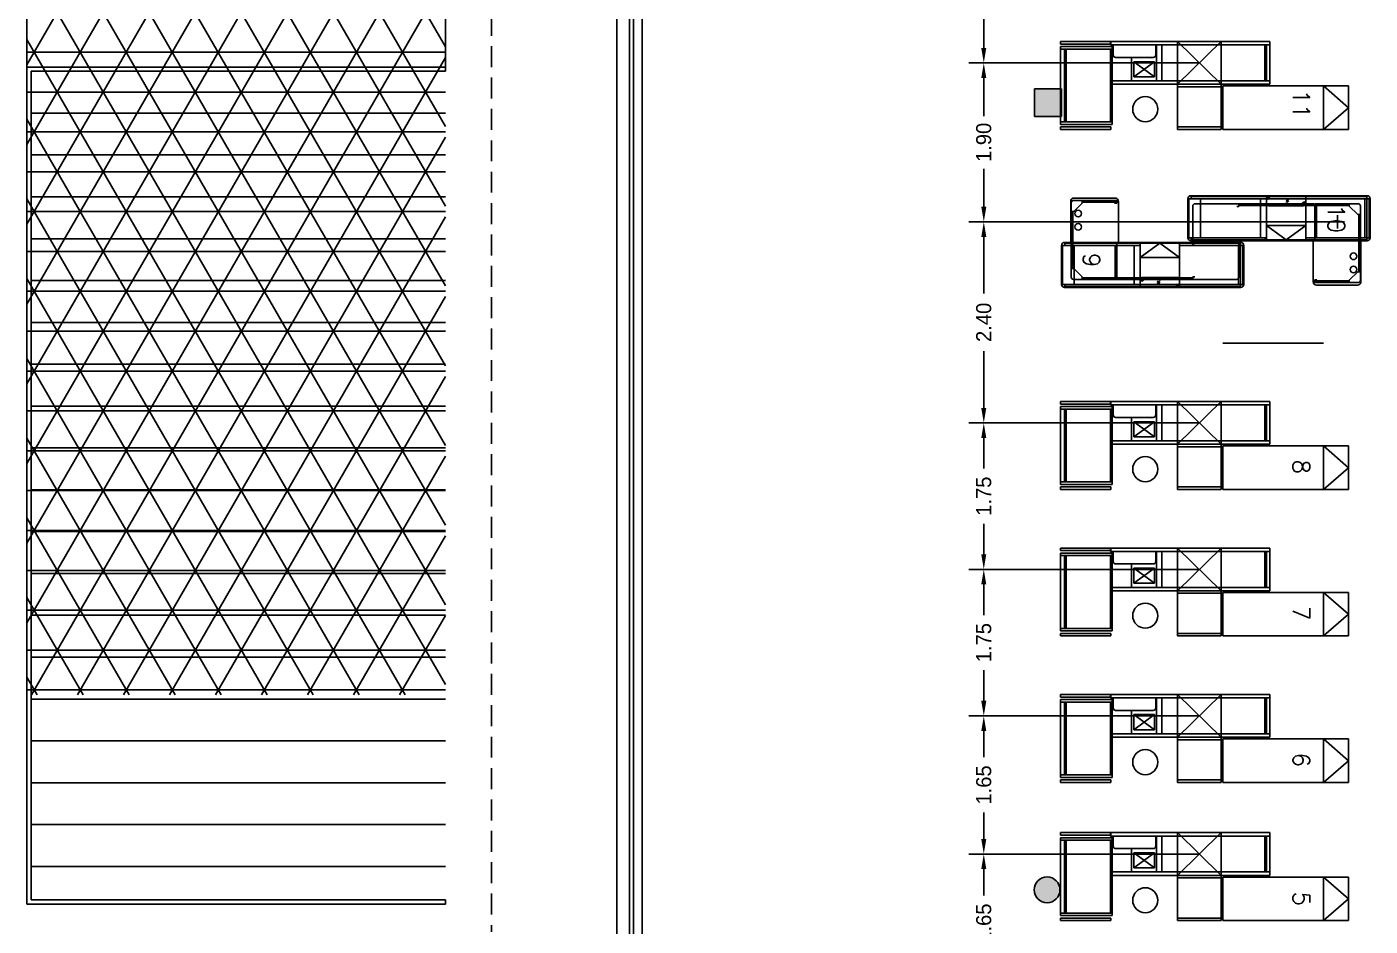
# Model space of a CAD drawing. Header units: metres. Extents: x 95 to 486, y 2972 to 3465.
# Drawn here: x 169.07 to 185.12, y 3369.51 to 3380.26 of the extents above; entities that cross this region are included whole.
import ezdxf

# ---------------------------------------------------------------- set-up
doc = ezdxf.new("R2010")
doc.units = ezdxf.units.M
doc.linetypes.add('HIDDEN', pattern=[0.375, 0.25, -0.125])
for name, color, linetype in [('0_MUROS', 7, 'Continuous'), ('0_PUERTAS-VENTANAS', 3, 'Continuous'), ('A_MEDIASOMBRA', 5, 'Continuous'), ('C_COTAS', 5, 'Continuous'), ('E_CHECK-OUTS', 1, 'Continuous'), ('E_EQUIPAMIENTO', 1, 'Continuous'), ('I_ELECTRICIDAD', 10, 'Continuous'), ('T_TEXTOS-EQUIPAMIENTO', 5, 'Continuous')]:
    doc.layers.add(name, color=color, linetype=linetype)
doc.styles.add('ROMANS', font='romans.shx', dxfattribs={"width": 0.8, "height": 0.15})
doc.dimstyles.get("Standard").update_dxf_attribs({"dimtxt": 0.18, "dimasz": 0.18, "dimexe": 0.18, "dimexo": 0.0625, "dimgap": 0.09, "dimtad": 0, "dimzin": 0, "dimdsep": 46, "dimtxsty": 'Standard', "dimcen": 0.09, "dimadec": 0, "dimazin": 0, "dimtfac": 1, "dimtofl": 0, "dimtmove": 0, "dimatfit": 3, "dimfxl": 1, "dimtolj": 1, "dimtzin": 0, "dimarcsym": 0})

# ---------------------------------------------------------------- blocks, each defined once
blk = doc.blocks.new('*D305')
at = {"layer": 'C_COTAS', "color": 0, "lineweight": -2, "transparency": 16777216}
for p, q in [((183.079, 3372.023), (180.322, 3372.023)), ((180.502, 3371.843), (180.502, 3371.528)), ((180.502, 3370.553), (180.502, 3370.868)), ((183.079, 3370.373), (180.322, 3370.373))]:
    blk.add_line(p, q, dxfattribs=at)
at = {"layer": 'C_COTAS', "color": 0, "transparency": 16777216}
for points in [[(180.472, 3371.843), (180.532, 3371.843), (180.502, 3372.023)], [(180.472, 3370.553), (180.532, 3370.553), (180.502, 3370.373)]]:
    blk.add_solid(points, dxfattribs=at)
at = {"layer": 'DEFPOINTS', "color": 0, "transparency": 16777216}
for p in [(183.141, 3372.023), (180.502, 3370.373), (183.141, 3370.373)]:
    blk.add_point(p, dxfattribs=at)
at = {"layer": 'C_COTAS', "color": 0, "transparency": 16777216, "insert": (180.502, 3371.198), "char_height": 0.18, "attachment_point": 5, "rotation": 90}
blk.add_mtext('\\A1;1.65', dxfattribs=at)
blk = doc.blocks.new('*D311')
at = {"layer": 'C_COTAS', "color": 0, "lineweight": -2, "transparency": 16777216}
for p, q in [((183.079, 3370.373), (180.322, 3370.373)), ((180.502, 3370.193), (180.502, 3369.877)), ((180.502, 3368.901), (180.502, 3369.217)), ((183.079, 3368.721), (180.322, 3368.721))]:
    blk.add_line(p, q, dxfattribs=at)
at = {"layer": 'C_COTAS', "color": 0, "transparency": 16777216}
for points in [[(180.472, 3370.193), (180.532, 3370.193), (180.502, 3370.373)], [(180.472, 3368.901), (180.532, 3368.901), (180.502, 3368.721)]]:
    blk.add_solid(points, dxfattribs=at)
at = {"layer": 'DEFPOINTS', "color": 0, "transparency": 16777216}
for p in [(183.141, 3370.373), (180.502, 3368.721), (183.141, 3368.721)]:
    blk.add_point(p, dxfattribs=at)
at = {"layer": 'C_COTAS', "color": 0, "transparency": 16777216, "insert": (180.502, 3369.547), "char_height": 0.18, "attachment_point": 5, "rotation": 90}
blk.add_mtext('\\A1;1.65', dxfattribs=at)
blk = doc.blocks.new('*D312')
at = {"layer": 'C_COTAS', "color": 0, "lineweight": -2, "transparency": 16777216}
for p, q in [((183.079, 3379.824), (180.322, 3379.824)), ((180.502, 3379.644), (180.502, 3379.19)), ((180.502, 3378.106), (180.502, 3378.56)), ((184.73, 3377.926), (180.322, 3377.926))]:
    blk.add_line(p, q, dxfattribs=at)
at = {"layer": 'C_COTAS', "color": 0, "transparency": 16777216}
for points in [[(180.472, 3379.644), (180.532, 3379.644), (180.502, 3379.824)], [(180.472, 3378.106), (180.532, 3378.106), (180.502, 3377.926)]]:
    blk.add_solid(points, dxfattribs=at)
at = {"layer": 'DEFPOINTS', "color": 0, "transparency": 16777216}
for p in [(183.141, 3379.824), (180.502, 3377.926), (184.792, 3377.926)]:
    blk.add_point(p, dxfattribs=at)
at = {"layer": 'C_COTAS', "color": 0, "transparency": 16777216, "insert": (180.502, 3378.875), "char_height": 0.18, "attachment_point": 5, "rotation": 90}
blk.add_mtext('\\A1;1.90', dxfattribs=at)
blk = doc.blocks.new('*D307')
at = {"layer": 'C_COTAS', "color": 0, "lineweight": -2, "transparency": 16777216}
for p, q in [((183.079, 3381.599), (180.322, 3381.599)), ((180.502, 3381.419), (180.502, 3381.042)), ((180.502, 3380.004), (180.502, 3380.382)), ((183.079, 3379.824), (180.322, 3379.824))]:
    blk.add_line(p, q, dxfattribs=at)
at = {"layer": 'C_COTAS', "color": 0, "transparency": 16777216}
for points in [[(180.472, 3381.419), (180.532, 3381.419), (180.502, 3381.599)], [(180.472, 3380.004), (180.532, 3380.004), (180.502, 3379.824)]]:
    blk.add_solid(points, dxfattribs=at)
at = {"layer": 'DEFPOINTS', "color": 0, "transparency": 16777216}
for p in [(183.141, 3381.599), (180.502, 3379.824), (183.141, 3379.824)]:
    blk.add_point(p, dxfattribs=at)
at = {"layer": 'C_COTAS', "color": 0, "transparency": 16777216, "insert": (180.502, 3380.712), "char_height": 0.18, "attachment_point": 5, "rotation": 90}
blk.add_mtext('\\A1;1.78', dxfattribs=at)
blk = doc.blocks.new('*D308')
at = {"layer": 'C_COTAS', "color": 0, "lineweight": -2, "transparency": 16777216}
for p, q in [((183.079, 3375.523), (180.322, 3375.523)), ((180.502, 3375.343), (180.502, 3374.978)), ((180.502, 3373.953), (180.502, 3374.318)), ((183.079, 3373.773), (180.322, 3373.773))]:
    blk.add_line(p, q, dxfattribs=at)
at = {"layer": 'C_COTAS', "color": 0, "transparency": 16777216}
for points in [[(180.472, 3375.343), (180.532, 3375.343), (180.502, 3375.523)], [(180.472, 3373.953), (180.532, 3373.953), (180.502, 3373.773)]]:
    blk.add_solid(points, dxfattribs=at)
at = {"layer": 'DEFPOINTS', "color": 0, "transparency": 16777216}
for p in [(183.141, 3375.523), (180.502, 3373.773), (183.141, 3373.773)]:
    blk.add_point(p, dxfattribs=at)
at = {"layer": 'C_COTAS', "color": 0, "transparency": 16777216, "insert": (180.502, 3374.648), "char_height": 0.18, "attachment_point": 5, "rotation": 90}
blk.add_mtext('\\A1;1.75', dxfattribs=at)
blk = doc.blocks.new('*D309')
at = {"layer": 'C_COTAS', "color": 0, "lineweight": -2, "transparency": 16777216}
for p, q in [((184.73, 3377.926), (180.322, 3377.926)), ((180.502, 3377.746), (180.502, 3377.07)), ((180.502, 3375.703), (180.502, 3376.38)), ((183.079, 3375.523), (180.322, 3375.523))]:
    blk.add_line(p, q, dxfattribs=at)
at = {"layer": 'C_COTAS', "color": 0, "transparency": 16777216}
for points in [[(180.472, 3377.746), (180.532, 3377.746), (180.502, 3377.926)], [(180.472, 3375.703), (180.532, 3375.703), (180.502, 3375.523)]]:
    blk.add_solid(points, dxfattribs=at)
at = {"layer": 'DEFPOINTS', "color": 0, "transparency": 16777216}
for p in [(184.792, 3377.926), (180.502, 3375.523), (183.141, 3375.523)]:
    blk.add_point(p, dxfattribs=at)
at = {"layer": 'C_COTAS', "color": 0, "transparency": 16777216, "insert": (180.502, 3376.725), "char_height": 0.18, "attachment_point": 5, "rotation": 90}
blk.add_mtext('\\A1;2.40', dxfattribs=at)
blk = doc.blocks.new('*D310')
at = {"layer": 'C_COTAS', "color": 0, "lineweight": -2, "transparency": 16777216}
for p, q in [((183.079, 3373.773), (180.322, 3373.773)), ((180.502, 3373.593), (180.502, 3373.228)), ((180.502, 3372.203), (180.502, 3372.568)), ((183.079, 3372.023), (180.322, 3372.023))]:
    blk.add_line(p, q, dxfattribs=at)
at = {"layer": 'C_COTAS', "color": 0, "transparency": 16777216}
for points in [[(180.472, 3373.593), (180.532, 3373.593), (180.502, 3373.773)], [(180.472, 3372.203), (180.532, 3372.203), (180.502, 3372.023)]]:
    blk.add_solid(points, dxfattribs=at)
at = {"layer": 'DEFPOINTS', "color": 0, "transparency": 16777216}
for p in [(183.141, 3373.773), (180.502, 3372.023), (183.141, 3372.023)]:
    blk.add_point(p, dxfattribs=at)
at = {"layer": 'C_COTAS', "color": 0, "transparency": 16777216, "insert": (180.502, 3372.898), "char_height": 0.18, "attachment_point": 5, "rotation": 90}
blk.add_mtext('\\A1;1.75', dxfattribs=at)

msp = doc.modelspace()

# ---------------------------------------------------------------- hatches: boundary and pattern name
at = {"layer": '0_MUROS'}
for points in [[(181.4286, 3379.5145), (181.1086, 3379.5145), (181.1086, 3379.1845), (181.4286, 3379.1845)], [(181.4286, 3379.5145), (181.1086, 3379.5145), (181.1086, 3379.1845), (181.4286, 3379.1845)], [(181.4126, 3369.9445, 0.3909285), (181.2709, 3370.098), (181.2463, 3370.098, 0.3909285), (181.1046, 3369.9445, 1)]]:
    msp.add_hatch(color=256, dxfattribs=at).paths.add_polyline_path(points)
at = {"layer": 'A_MEDIASOMBRA'}
h = msp.add_hatch(dxfattribs=at)
h.set_pattern_fill('NET3', color=256, scale=0.15, style=0)
h.set_pattern_definition([(0, (-301.03107, 2863.6978), (0, 0.47625), []), (60, (-301.03107, 2863.6978), (-0.4124446, 0.238125), []), (120, (-301.03107, 2863.6978), (-0.4124446, -0.238125), [])])
h.paths.add_polyline_path([(169.0686, 3399.7745), (174.0686, 3399.7745), (174.0686, 3372.2745), (169.0686, 3372.2745)])

# ---------------------------------------------------------------- linework, layer by layer
at = {"layer": '0_MUROS', "color": 2, "linetype": 'HIDDEN'}
msp.add_line((174.6186, 3407.7745), (174.6186, 3369.4445), dxfattribs=at)
at = {"layer": '0_MUROS', "color": 1}
for p, q in [((174.0686, 3379.7745), (174.0686, 3399.7745)), ((169.0686, 3379.7745), (174.0686, 3379.7745)), ((169.0686, 3379.7745), (169.0686, 3369.7745)), ((169.1186, 3379.7245), (174.0686, 3379.7245)), ((169.1186, 3379.7245), (169.1186, 3369.8245)), ((174.0686, 3379.7245), (174.0686, 3379.7745)), ((169.1186, 3379.2245), (174.0686, 3379.2245)), ((169.1186, 3378.7245), (174.0686, 3378.7245)), ((169.1186, 3378.2245), (174.0686, 3378.2245)), ((169.1186, 3377.7245), (174.0686, 3377.7245)), ((169.1186, 3377.2245), (174.0686, 3377.2245)), ((169.1186, 3376.7245), (174.0686, 3376.7245)), ((169.1186, 3376.2245), (174.0686, 3376.2245)), ((169.1186, 3375.7245), (174.0686, 3375.7245)), ((169.1186, 3375.2245), (174.0686, 3375.2245)), ((169.1186, 3374.7245), (174.0686, 3374.7245)), ((169.1186, 3374.2245), (174.0686, 3374.2245)), ((169.1186, 3373.7245), (174.0686, 3373.7245)), ((169.1186, 3373.2245), (174.0686, 3373.2245)), ((169.1186, 3372.7245), (174.0686, 3372.7245)), ((169.1186, 3372.2245), (174.0686, 3372.2245)), ((169.1186, 3371.7245), (174.0686, 3371.7245)), ((169.1186, 3371.2245), (174.0686, 3371.2245)), ((169.1186, 3370.7245), (174.0686, 3370.7245)), ((169.1186, 3370.2245), (174.0686, 3370.2245)), ((169.0686, 3369.7745), (174.0686, 3369.7745)), ((169.1186, 3369.8245), (174.0686, 3369.8245)), ((174.0686, 3369.8245), (174.0686, 3369.7745))]:
    msp.add_line(p, q, dxfattribs=at)
at = {"layer": '0_MUROS'}
for p, q in [((181.1086, 3379.1845), (181.1086, 3379.5145)), ((181.4286, 3379.5145), (181.1086, 3379.5145)), ((181.4286, 3379.5145), (181.1086, 3379.5145)), ((181.1086, 3379.1845), (181.1086, 3379.5145)), ((181.4286, 3379.1845), (181.4286, 3379.5145)), ((181.4286, 3379.1845), (181.4286, 3379.5145)), ((181.4286, 3379.1845), (181.1086, 3379.1845)), ((181.4286, 3379.1845), (181.1086, 3379.1845))]:
    msp.add_line(p, q, dxfattribs=at)
msp.add_circle((181.2586, 3369.9445), 0.154, dxfattribs=at)
msp.add_circle((181.2586, 3369.9445), 0.154, dxfattribs=at)
at = {"layer": '0_PUERTAS-VENTANAS'}
for p, q in [((176.1186, 3385.7545), (176.1186, 3367.9445)), ((176.2686, 3367.9445), (176.2686, 3385.7545)), ((176.3186, 3367.9445), (176.3186, 3385.7545)), ((176.4186, 3367.9445), (176.4186, 3385.8045))]:
    msp.add_line(p, q, dxfattribs=at)
at = {"layer": 'A_MEDIASOMBRA'}
msp.add_line((169.0686, 3399.7745), (169.0686, 3372.2745), dxfattribs=at)
at = {"layer": 'E_CHECK-OUTS'}
for p, q in [((182.0176, 3380.0789), (183.9186, 3380.0789)), ((182.0176, 3380.0789), (182.0176, 3380.0389)), ((183.9186, 3380.0789), (183.9186, 3379.5689)), ((182.0376, 3380.0189), (181.4186, 3380.0189)), ((181.4186, 3380.0189), (181.4186, 3379.0889)), ((182.0376, 3380.0389), (182.0376, 3379.0889)), ((182.0376, 3379.5689), (183.9186, 3379.5689)), ((182.8176, 3379.5689), (182.8176, 3379.0289)), ((183.3396, 3379.5689), (183.3396, 3379.0289)), ((183.3596, 3379.5489), (184.5596, 3379.5489)), ((183.3596, 3379.5489), (183.3596, 3379.0289)), ((184.5596, 3379.5489), (184.5596, 3379.0289)), ((184.5596, 3379.5489), (184.8596, 3379.2889)), ((184.8596, 3379.2889), (184.5596, 3379.0289)), ((182.0376, 3379.0889), (181.4186, 3379.0889)), ((182.8176, 3379.0289), (183.3396, 3379.0289)), ((183.3596, 3379.0289), (184.5596, 3379.0289)), ((181.5402, 3378.17), (181.5402, 3377.68)), ((181.5472, 3378.155), (181.5472, 3377.263)), ((181.5722, 3378.18), (182.0902, 3378.18)), ((181.5772, 3378.05), (181.6792, 3378.15)), ((181.5802, 3378.21), (182.0702, 3378.21)), ((181.6792, 3378.15), (181.6792, 3378.18)), ((181.6792, 3378.16), (182.0902, 3378.16)), ((182.0652, 3378.148), (182.0902, 3378.148)), ((182.0902, 3378.18), (182.0902, 3378.148)), ((182.1102, 3378.17), (182.1102, 3377.68)), ((182.9402, 3378.202), (182.9402, 3377.736)), ((182.9792, 3378.202), (182.9402, 3378.202)), ((182.9512, 3378.202), (182.9512, 3377.736)), ((185.0822, 3378.238), (182.9762, 3378.238)), ((182.9792, 3378.227), (182.9792, 3378.238)), ((185.0792, 3378.227), (182.9792, 3378.227)), ((182.9792, 3378.227), (182.9792, 3378.202)), ((185.0792, 3378.202), (182.9792, 3378.202)), ((182.9992, 3377.7), (182.9992, 3378.117)), ((183.5492, 3378.142), (183.0242, 3378.142)), ((183.0912, 3378.202), (183.0912, 3377.736)), ((183.5492, 3378.142), (184.4492, 3378.142)), ((183.5492, 3378.11), (183.5492, 3378.142)), ((183.5492, 3378.122), (184.4492, 3378.122)), ((183.8092, 3377.736), (183.8092, 3378.202)), ((183.8792, 3377.736), (183.8792, 3378.202)), ((183.8891, 3378.193), (183.9234, 3378.231)), ((183.8909, 3378.212), (183.9075, 3378.2292)), ((183.9056, 3378.1942), (183.9222, 3378.2133)), ((184.1118, 3378.1568), (184.1461, 3378.1949)), ((184.1136, 3378.1759), (184.1302, 3378.193)), ((184.1283, 3378.1581), (184.1449, 3378.1771)), ((184.305, 3378.1292), (184.3394, 3378.1673)), ((184.3068, 3378.1483), (184.3234, 3378.1654)), ((184.3216, 3378.1305), (184.3381, 3378.1495)), ((184.3492, 3377.736), (184.3492, 3378.202)), ((184.4582, 3378.11), (184.4582, 3378.142)), ((184.4582, 3378.142), (184.9762, 3378.142)), ((184.4582, 3378.122), (184.8691, 3378.122)), ((184.8691, 3378.112), (184.8691, 3378.142)), ((185.0012, 3377.225), (185.0012, 3378.117)), ((185.0542, 3378.202), (185.0542, 3377.736)), ((185.0792, 3378.227), (185.0792, 3378.238)), ((185.0792, 3378.202), (185.0792, 3378.227)), ((185.0792, 3378.202), (185.1182, 3378.202)), ((185.0792, 3378.202), (185.0792, 3377.736)), ((185.1072, 3377.736), (185.1072, 3378.202)), ((185.1182, 3377.736), (185.1182, 3378.202)), ((181.5772, 3378.05), (181.5472, 3378.05)), ((181.5672, 3378.05), (181.5672, 3377.368)), ((183.5492, 3378.11), (183.5242, 3378.11)), ((184.4582, 3378.11), (184.4832, 3378.11)), ((184.4582, 3377.743), (184.4582, 3378.11)), ((184.4782, 3377.743), (184.4782, 3378.11)), ((184.7297, 3377.8456), (184.7297, 3378.0073)), ((184.9712, 3378.012), (184.8691, 3378.112)), ((184.9712, 3378.012), (185.0012, 3378.012)), ((184.9812, 3377.33), (184.9812, 3378.012)), ((184.3492, 3377.881), (183.8792, 3377.881)), ((183.8792, 3377.881), (184.1142, 3377.711)), ((184.1142, 3377.711), (184.3492, 3377.881)), ((184.6488, 3377.9265), (184.8105, 3377.9265)), ((181.4312, 3377.178), (181.4312, 3377.644)), ((181.4702, 3377.644), (181.4312, 3377.644)), ((181.4422, 3377.178), (181.4422, 3377.644)), ((181.4672, 3377.68), (182.8402, 3377.68)), ((181.4702, 3377.669), (181.4702, 3377.68)), ((181.4702, 3377.669), (182.8402, 3377.669)), ((181.4702, 3377.669), (181.4702, 3377.644)), ((181.4702, 3377.644), (182.3702, 3377.644)), ((181.5822, 3377.178), (181.5822, 3377.644)), ((182.0652, 3377.637), (182.0902, 3377.637)), ((182.0702, 3377.637), (182.0702, 3377.27)), ((182.0902, 3377.669), (182.0902, 3377.637)), ((182.0902, 3377.637), (182.0902, 3377.27)), ((182.3002, 3377.644), (182.3002, 3377.178)), ((182.6052, 3377.669), (182.3702, 3377.499)), ((182.3702, 3377.644), (182.3702, 3377.669)), ((182.3702, 3377.644), (182.3702, 3377.178)), ((182.8402, 3377.499), (182.6052, 3377.669)), ((183.5732, 3377.68), (182.8402, 3377.68)), ((183.5492, 3377.68), (182.8402, 3377.68)), ((183.5702, 3377.669), (182.8402, 3377.669)), ((182.8402, 3377.644), (182.8402, 3377.669)), ((182.8402, 3377.644), (182.8402, 3377.178)), ((183.5702, 3377.644), (182.8402, 3377.644)), ((182.9792, 3377.736), (182.9402, 3377.736)), ((182.9762, 3377.7), (184.3492, 3377.7)), ((182.9792, 3377.736), (183.8792, 3377.736)), ((182.9792, 3377.711), (182.9792, 3377.736)), ((182.9792, 3377.711), (184.3492, 3377.711)), ((182.9792, 3377.711), (182.9792, 3377.7)), ((182.9992, 3377.68), (182.9992, 3377.648)), ((183.0242, 3377.648), (182.9992, 3377.648)), ((183.5292, 3377.7), (183.8792, 3377.7)), ((183.5452, 3377.178), (183.5452, 3377.644)), ((183.5492, 3377.68), (183.5492, 3377.263)), ((183.5702, 3377.669), (183.5702, 3377.68)), ((183.5702, 3377.669), (183.5702, 3377.644)), ((183.5702, 3377.644), (183.6092, 3377.644)), ((183.5702, 3377.178), (183.5702, 3377.644)), ((183.5982, 3377.644), (183.5982, 3377.178)), ((183.6092, 3377.644), (183.6092, 3377.178)), ((183.8542, 3377.732), (183.8792, 3377.732)), ((183.8792, 3377.736), (183.8792, 3377.711)), ((183.8792, 3377.7), (183.8792, 3377.732)), ((185.0792, 3377.736), (184.3492, 3377.736)), ((184.3492, 3377.736), (184.3492, 3377.711)), ((185.0792, 3377.711), (184.3492, 3377.711)), ((185.0822, 3377.7), (184.3492, 3377.7)), ((184.4382, 3377.21), (184.4382, 3377.7)), ((184.4832, 3377.743), (184.4582, 3377.743)), ((184.4582, 3377.711), (184.4582, 3377.743)), ((185.0082, 3377.21), (185.0082, 3377.7)), ((185.0792, 3377.711), (185.0792, 3377.736)), ((185.0792, 3377.736), (185.1182, 3377.736)), ((185.0792, 3377.711), (185.0792, 3377.7)), ((182.3702, 3377.499), (182.8402, 3377.499)), ((181.5772, 3377.368), (181.5472, 3377.368)), ((181.5772, 3377.368), (181.6792, 3377.268)), ((184.9712, 3377.33), (184.8691, 3377.23)), ((184.9712, 3377.33), (185.0012, 3377.33)), ((181.4312, 3377.178), (182.6312, 3377.178)), ((181.4702, 3377.178), (181.4312, 3377.178)), ((183.5702, 3377.178), (181.4702, 3377.178)), ((181.4702, 3377.153), (181.4702, 3377.178)), ((183.5702, 3377.153), (181.4702, 3377.153)), ((181.4702, 3377.153), (181.4702, 3377.142)), ((182.0902, 3377.238), (181.5722, 3377.238)), ((181.6792, 3377.268), (181.6792, 3377.238)), ((182.0902, 3377.258), (181.6792, 3377.258)), ((182.0902, 3377.27), (182.0652, 3377.27)), ((182.0902, 3377.27), (182.0902, 3377.238)), ((182.9992, 3377.258), (182.0902, 3377.258)), ((182.8402, 3377.238), (182.0902, 3377.238)), ((182.4144, 3377.2507), (182.38, 3377.2127)), ((182.3978, 3377.2495), (182.3812, 3377.2304)), ((182.4125, 3377.2317), (182.3959, 3377.2145)), ((182.6076, 3377.2231), (182.5732, 3377.1851)), ((182.591, 3377.2219), (182.5744, 3377.2029)), ((182.6057, 3377.2041), (182.5892, 3377.1869)), ((182.8303, 3377.1869), (182.7959, 3377.1489)), ((182.8137, 3377.1857), (182.7971, 3377.1667)), ((182.8284, 3377.1679), (182.8119, 3377.1507)), ((182.8402, 3377.238), (183.5242, 3377.238)), ((182.9992, 3377.27), (182.9992, 3377.238)), ((182.9992, 3377.27), (183.0242, 3377.27)), ((183.5702, 3377.178), (183.6092, 3377.178)), ((183.5702, 3377.178), (183.5702, 3377.153)), ((183.5702, 3377.153), (183.5702, 3377.142)), ((184.4832, 3377.232), (184.4582, 3377.232)), ((184.4582, 3377.2), (184.4582, 3377.232)), ((184.8691, 3377.22), (184.4582, 3377.22)), ((184.9762, 3377.2), (184.4582, 3377.2)), ((184.9682, 3377.17), (184.4782, 3377.17)), ((184.8691, 3377.23), (184.8691, 3377.2)), ((183.5732, 3377.142), (181.4672, 3377.142)), ((183.3596, 3376.478), (184.5596, 3376.478)), ((181.4186, 3375.718), (181.4186, 3374.788)), ((182.0376, 3375.718), (181.4186, 3375.718)), ((182.0176, 3375.778), (183.9186, 3375.778)), ((182.0176, 3375.778), (182.0176, 3375.738)), ((182.0376, 3375.738), (182.0376, 3374.788)), ((183.9186, 3375.778), (183.9186, 3375.268)), ((182.0376, 3375.268), (183.9186, 3375.268)), ((182.8176, 3375.268), (182.8176, 3374.728)), ((183.3396, 3375.268), (183.3396, 3374.728)), ((183.3596, 3375.248), (184.5596, 3375.248)), ((183.3596, 3375.248), (183.3596, 3374.728)), ((184.5596, 3375.248), (184.8596, 3374.988)), ((184.5596, 3375.248), (184.5596, 3374.728)), ((184.8596, 3374.988), (184.5596, 3374.728)), ((182.0376, 3374.788), (181.4186, 3374.788)), ((182.8176, 3374.728), (183.3396, 3374.728)), ((183.3596, 3374.728), (184.5596, 3374.728)), ((181.4186, 3373.968), (181.4186, 3373.038)), ((182.0376, 3373.968), (181.4186, 3373.968)), ((182.0176, 3374.028), (183.9186, 3374.028)), ((182.0176, 3374.028), (182.0176, 3373.988)), ((182.0376, 3373.988), (182.0376, 3373.038)), ((183.9186, 3374.028), (183.9186, 3373.518)), ((182.0376, 3373.518), (183.9186, 3373.518)), ((182.8176, 3373.518), (182.8176, 3372.978)), ((183.3396, 3373.518), (183.3396, 3372.978)), ((183.3596, 3373.498), (184.5596, 3373.498)), ((183.3596, 3373.498), (183.3596, 3372.978)), ((184.5596, 3373.498), (184.8596, 3373.238)), ((184.5596, 3373.498), (184.5596, 3372.978)), ((184.8596, 3373.238), (184.5596, 3372.978)), ((182.0376, 3373.038), (181.4186, 3373.038)), ((182.8176, 3372.978), (183.3396, 3372.978)), ((183.3596, 3372.978), (184.5596, 3372.978)), ((181.4186, 3372.218), (181.4186, 3371.288)), ((182.0376, 3372.218), (181.4186, 3372.218)), ((182.0176, 3372.278), (183.9186, 3372.278)), ((182.0176, 3372.278), (182.0176, 3372.238)), ((182.0376, 3372.238), (182.0376, 3371.288)), ((183.9186, 3372.278), (183.9186, 3371.768)), ((182.0376, 3371.768), (183.9186, 3371.768)), ((182.8176, 3371.768), (182.8176, 3371.228)), ((183.3396, 3371.768), (183.3396, 3371.228)), ((183.3596, 3371.748), (184.5596, 3371.748)), ((183.3596, 3371.748), (183.3596, 3371.228)), ((184.5596, 3371.748), (184.5596, 3371.228)), ((184.5596, 3371.748), (184.8596, 3371.488)), ((184.8596, 3371.488), (184.5596, 3371.228)), ((182.0376, 3371.288), (181.4186, 3371.288)), ((182.8176, 3371.228), (183.3396, 3371.228)), ((183.3596, 3371.228), (184.5596, 3371.228)), ((182.0176, 3370.628), (183.9186, 3370.628)), ((182.0176, 3370.628), (182.0176, 3370.588)), ((182.0376, 3370.588), (182.0376, 3369.638)), ((183.9186, 3370.628), (183.9186, 3370.118)), ((182.0376, 3370.568), (181.4186, 3370.568)), ((181.4186, 3370.568), (181.4186, 3369.638)), ((182.0376, 3370.118), (183.9186, 3370.118)), ((182.8176, 3370.118), (182.8176, 3369.578)), ((183.3396, 3370.118), (183.3396, 3369.578)), ((183.3596, 3370.098), (184.5596, 3370.098)), ((183.3596, 3370.098), (183.3596, 3369.578)), ((184.5596, 3370.098), (184.8596, 3369.838)), ((184.5596, 3370.098), (184.5596, 3369.578)), ((184.8596, 3369.838), (184.5596, 3369.578)), ((182.0376, 3369.638), (181.4186, 3369.638)), ((182.8176, 3369.578), (183.3396, 3369.578)), ((183.3596, 3369.578), (184.5596, 3369.578))]:
    msp.add_line(p, q, dxfattribs=at)
at = {"layer": 'E_CHECK-OUTS', "color": 2}
for p, q in [((182.0376, 3379.9889), (181.4186, 3379.9889)), ((181.4676, 3379.9889), (181.4676, 3379.1189)), ((181.4876, 3379.9889), (181.4876, 3379.1189)), ((182.0176, 3380.0389), (183.9186, 3380.0389)), ((182.0176, 3379.9889), (182.0176, 3379.1189)), ((182.0476, 3380.0389), (182.0476, 3379.9189)), ((182.0776, 3379.8889), (182.5276, 3379.8889)), ((182.2676, 3379.8889), (182.2676, 3379.6089)), ((182.5576, 3380.0389), (182.5576, 3379.9189)), ((182.5676, 3380.0389), (182.5676, 3379.6089)), ((182.6276, 3380.0389), (182.6276, 3379.6089)), ((183.8586, 3380.0389), (183.8586, 3379.6089)), ((183.8786, 3380.0389), (183.8786, 3379.6089)), ((182.295, 3379.8389), (182.5411, 3379.8389)), ((182.5411, 3379.8389), (182.295, 3379.6589)), ((182.5411, 3379.6589), (182.295, 3379.8389)), ((182.295, 3379.8389), (182.295, 3379.6589)), ((182.5411, 3379.8389), (182.5411, 3379.6589)), ((182.0376, 3379.6089), (183.9186, 3379.6089)), ((182.295, 3379.6589), (182.5411, 3379.6589)), ((182.8176, 3379.5389), (183.3396, 3379.5389)), ((184.5596, 3379.5489), (184.8596, 3379.5489)), ((184.8596, 3379.5489), (184.8596, 3379.0289)), ((182.0376, 3379.1189), (181.4186, 3379.1189)), ((182.8176, 3379.0589), (183.3396, 3379.0589)), ((184.5596, 3379.0289), (184.8596, 3379.0289)), ((182.0176, 3375.738), (183.9186, 3375.738)), ((182.0476, 3375.738), (182.0476, 3375.618)), ((182.5576, 3375.738), (182.5576, 3375.618)), ((182.5676, 3375.738), (182.5676, 3375.308)), ((182.6276, 3375.738), (182.6276, 3375.308)), ((183.8586, 3375.738), (183.8586, 3375.308)), ((183.8786, 3375.738), (183.8786, 3375.308)), ((182.0376, 3375.688), (181.4186, 3375.688)), ((181.4676, 3375.688), (181.4676, 3374.818)), ((181.4876, 3375.688), (181.4876, 3374.818)), ((182.0176, 3375.688), (182.0176, 3374.818)), ((182.0776, 3375.588), (182.5276, 3375.588)), ((182.2676, 3375.588), (182.2676, 3375.308)), ((182.295, 3375.538), (182.295, 3375.358)), ((182.5411, 3375.358), (182.295, 3375.538)), ((182.5411, 3375.538), (182.295, 3375.358)), ((182.295, 3375.538), (182.5411, 3375.538)), ((182.5411, 3375.538), (182.5411, 3375.358)), ((182.0376, 3375.308), (183.9186, 3375.308)), ((182.295, 3375.358), (182.5411, 3375.358)), ((182.8176, 3375.238), (183.3396, 3375.238)), ((184.5596, 3375.248), (184.8596, 3375.248)), ((184.8596, 3375.248), (184.8596, 3374.728)), ((182.0376, 3374.818), (181.4186, 3374.818)), ((182.8176, 3374.758), (183.3396, 3374.758)), ((184.5596, 3374.728), (184.8596, 3374.728)), ((182.0176, 3373.988), (183.9186, 3373.988)), ((182.0476, 3373.988), (182.0476, 3373.868)), ((182.5576, 3373.988), (182.5576, 3373.868)), ((182.5676, 3373.988), (182.5676, 3373.558)), ((182.6276, 3373.988), (182.6276, 3373.558)), ((183.8586, 3373.988), (183.8586, 3373.558)), ((183.8786, 3373.988), (183.8786, 3373.558)), ((182.0376, 3373.938), (181.4186, 3373.938)), ((181.4676, 3373.938), (181.4676, 3373.068)), ((181.4876, 3373.938), (181.4876, 3373.068)), ((182.0176, 3373.938), (182.0176, 3373.068)), ((182.0776, 3373.838), (182.5276, 3373.838)), ((182.2676, 3373.838), (182.2676, 3373.558)), ((182.295, 3373.788), (182.295, 3373.608)), ((182.5411, 3373.608), (182.295, 3373.788)), ((182.5411, 3373.788), (182.295, 3373.608)), ((182.295, 3373.788), (182.5411, 3373.788)), ((182.5411, 3373.788), (182.5411, 3373.608)), ((182.0376, 3373.558), (183.9186, 3373.558)), ((182.295, 3373.608), (182.5411, 3373.608)), ((182.8176, 3373.488), (183.3396, 3373.488)), ((184.5596, 3373.498), (184.8596, 3373.498)), ((184.8596, 3373.498), (184.8596, 3372.978)), ((182.0376, 3373.068), (181.4186, 3373.068)), ((182.8176, 3373.008), (183.3396, 3373.008)), ((184.5596, 3372.978), (184.8596, 3372.978)), ((182.0376, 3372.188), (181.4186, 3372.188)), ((181.4676, 3372.188), (181.4676, 3371.318)), ((181.4876, 3372.188), (181.4876, 3371.318)), ((182.0176, 3372.238), (183.9186, 3372.238)), ((182.0176, 3372.188), (182.0176, 3371.318)), ((182.0476, 3372.238), (182.0476, 3372.118)), ((182.5576, 3372.238), (182.5576, 3372.118)), ((182.5676, 3372.238), (182.5676, 3371.808)), ((182.6276, 3372.238), (182.6276, 3371.808)), ((183.8586, 3372.238), (183.8586, 3371.808)), ((183.8786, 3372.238), (183.8786, 3371.808)), ((182.0776, 3372.088), (182.5276, 3372.088)), ((182.2676, 3372.088), (182.2676, 3371.808)), ((182.295, 3372.038), (182.5411, 3372.038)), ((182.5411, 3372.038), (182.295, 3371.858)), ((182.5411, 3371.858), (182.295, 3372.038)), ((182.295, 3372.038), (182.295, 3371.858)), ((182.5411, 3372.038), (182.5411, 3371.858)), ((182.295, 3371.858), (182.5411, 3371.858)), ((182.0376, 3371.808), (183.9186, 3371.808)), ((182.8176, 3371.738), (183.3396, 3371.738)), ((184.5596, 3371.748), (184.8596, 3371.748)), ((184.8596, 3371.748), (184.8596, 3371.228)), ((182.0376, 3371.318), (181.4186, 3371.318)), ((182.8176, 3371.258), (183.3396, 3371.258)), ((184.5596, 3371.228), (184.8596, 3371.228)), ((182.0176, 3370.588), (183.9186, 3370.588)), ((182.0476, 3370.588), (182.0476, 3370.468)), ((182.5576, 3370.588), (182.5576, 3370.468)), ((182.5676, 3370.588), (182.5676, 3370.158)), ((182.6276, 3370.588), (182.6276, 3370.158)), ((183.8586, 3370.588), (183.8586, 3370.158)), ((183.8786, 3370.588), (183.8786, 3370.158)), ((182.0376, 3370.538), (181.4186, 3370.538)), ((181.4676, 3370.538), (181.4676, 3369.668)), ((181.4876, 3370.538), (181.4876, 3369.668)), ((182.0176, 3370.538), (182.0176, 3369.668)), ((182.0776, 3370.438), (182.5276, 3370.438)), ((182.2676, 3370.438), (182.2676, 3370.158)), ((182.295, 3370.388), (182.295, 3370.208)), ((182.5411, 3370.208), (182.295, 3370.388)), ((182.5411, 3370.388), (182.295, 3370.208)), ((182.295, 3370.388), (182.5411, 3370.388)), ((182.5411, 3370.388), (182.5411, 3370.208)), ((182.0376, 3370.158), (183.9186, 3370.158)), ((182.295, 3370.208), (182.5411, 3370.208)), ((184.5596, 3370.098), (184.8596, 3370.098)), ((184.8596, 3370.098), (184.8596, 3369.578)), ((182.8176, 3370.088), (183.3396, 3370.088)), ((182.0376, 3369.668), (181.4186, 3369.668)), ((182.8176, 3369.608), (183.3396, 3369.608)), ((184.5596, 3369.578), (184.8596, 3369.578))]:
    msp.add_line(p, q, dxfattribs=at)
at = {"layer": 'E_CHECK-OUTS'}
for points in [[(184.3492, 3378.238), (183.8792, 3378.238), (183.8792, 3378.148, 0.4142136), (183.9092, 3378.118), (184.3192, 3378.118, 0.4142136), (184.3492, 3378.148)], [(182.3702, 3377.142), (182.8402, 3377.142), (182.8402, 3377.232, 0.4142136), (182.8102, 3377.262), (182.4002, 3377.262, 0.4142136), (182.3702, 3377.232)]]:
    msp.add_lwpolyline(points, format="xyb", close=True, dxfattribs=at)
for centre, radius in [((182.4311, 3379.2715), 0.15), ((181.6302, 3378.024), 0.0395), ((181.6302, 3377.866), 0.0395), ((184.9182, 3377.514), 0.0395), ((184.9182, 3377.356), 0.0395), ((182.4311, 3374.9705), 0.15), ((182.4311, 3373.2205), 0.15), ((182.4311, 3371.4705), 0.15), ((182.4311, 3369.8205), 0.15)]:
    msp.add_circle(centre, radius, dxfattribs=at)
at = {"layer": 'E_CHECK-OUTS', "color": 2}
for centre, start, end in [((182.0776, 3379.9189), 180, 270), ((182.5276, 3379.9189), 270, 0), ((182.0776, 3375.618), 180, 270), ((182.5276, 3375.618), 270, 0), ((182.0776, 3373.868), 180, 270), ((182.5276, 3373.868), 270, 0), ((182.0776, 3372.118), 180, 270), ((182.5276, 3372.118), 270, 0), ((182.0776, 3370.468), 180, 270), ((182.5276, 3370.468), 270, 0)]:
    msp.add_arc(centre, 0.03, start, end, dxfattribs=at)
at = {"layer": 'E_CHECK-OUTS'}
for centre, radius, start, end in [((181.5802, 3378.17), 0.04, 90, 180), ((181.5722, 3378.155), 0.025, 90, 180), ((182.0702, 3378.17), 0.04, 0, 90), ((182.9762, 3378.202), 0.036, 90, 180), ((183.0242, 3378.117), 0.025, 90, 180), ((184.9762, 3378.117), 0.025, 0, 90), ((185.0822, 3378.202), 0.036, 0, 90), ((181.4672, 3377.644), 0.036, 90, 180), ((182.9762, 3377.736), 0.036, 180, 270), ((183.5732, 3377.644), 0.036, 0, 90), ((185.0822, 3377.736), 0.036, 270, 0), ((181.4672, 3377.178), 0.036, 180, 270), ((181.5722, 3377.263), 0.025, 180, 270), ((183.5242, 3377.263), 0.025, 270, 0), ((183.5732, 3377.178), 0.036, 270, 0), ((184.4782, 3377.21), 0.04, 180, 270), ((184.9682, 3377.21), 0.04, 270, 0), ((184.9762, 3377.225), 0.025, 270, 0)]:
    msp.add_arc(centre, radius, start, end, dxfattribs=at)
at = {"layer": 'E_EQUIPAMIENTO'}
for p, q in [((181.4186, 3380.0489), (181.4186, 3380.0789)), ((181.4186, 3380.0789), (182.0186, 3380.0789)), ((181.4186, 3380.0489), (182.0186, 3380.0489)), ((182.0186, 3380.0489), (182.0186, 3380.0789)), ((181.4186, 3379.0289), (181.4186, 3379.0589)), ((181.4186, 3379.0589), (182.0186, 3379.0589)), ((181.4186, 3379.0289), (182.0186, 3379.0289)), ((182.0186, 3379.0289), (182.0186, 3379.0589)), ((181.4186, 3375.778), (182.0186, 3375.778)), ((181.4186, 3375.748), (181.4186, 3375.778)), ((181.4186, 3375.748), (182.0186, 3375.748)), ((182.0186, 3375.748), (182.0186, 3375.778)), ((181.4186, 3374.758), (182.0186, 3374.758)), ((181.4186, 3374.728), (181.4186, 3374.758)), ((182.0186, 3374.728), (182.0186, 3374.758)), ((181.4186, 3374.728), (182.0186, 3374.728)), ((181.4186, 3374.028), (182.0186, 3374.028)), ((181.4186, 3373.998), (181.4186, 3374.028)), ((181.4186, 3373.998), (182.0186, 3373.998)), ((182.0186, 3373.998), (182.0186, 3374.028)), ((181.4186, 3373.008), (182.0186, 3373.008)), ((181.4186, 3372.978), (181.4186, 3373.008)), ((182.0186, 3372.978), (182.0186, 3373.008)), ((181.4186, 3372.978), (182.0186, 3372.978)), ((181.4186, 3372.248), (181.4186, 3372.278)), ((181.4186, 3372.278), (182.0186, 3372.278)), ((181.4186, 3372.248), (182.0186, 3372.248)), ((182.0186, 3372.248), (182.0186, 3372.278)), ((181.4186, 3371.228), (181.4186, 3371.258)), ((181.4186, 3371.258), (182.0186, 3371.258)), ((181.4186, 3371.228), (182.0186, 3371.228)), ((182.0186, 3371.228), (182.0186, 3371.258)), ((181.4186, 3370.628), (182.0186, 3370.628)), ((181.4186, 3370.598), (181.4186, 3370.628)), ((181.4186, 3370.598), (182.0186, 3370.598)), ((182.0186, 3370.598), (182.0186, 3370.628)), ((181.4186, 3369.608), (182.0186, 3369.608)), ((181.4186, 3369.578), (181.4186, 3369.608)), ((181.4186, 3369.578), (182.0186, 3369.578)), ((182.0186, 3369.578), (182.0186, 3369.608))]:
    msp.add_line(p, q, dxfattribs=at)
at = {"layer": 'I_ELECTRICIDAD'}
for p, q in [((182.8176, 3380.0789), (183.3396, 3379.5689)), ((183.3396, 3380.0789), (182.8176, 3379.5689)), ((182.8176, 3379.5689), (182.8176, 3380.0789)), ((183.3396, 3379.5689), (183.3396, 3380.0789)), ((182.8176, 3375.268), (182.8176, 3375.778)), ((183.3396, 3375.778), (182.8176, 3375.268)), ((182.8176, 3375.778), (183.3396, 3375.268)), ((183.3396, 3375.268), (183.3396, 3375.778)), ((182.8176, 3373.518), (182.8176, 3374.028)), ((183.3396, 3374.028), (182.8176, 3373.518)), ((182.8176, 3374.028), (183.3396, 3373.518)), ((183.3396, 3373.518), (183.3396, 3374.028)), ((182.8176, 3372.278), (183.3396, 3371.768)), ((183.3396, 3372.278), (182.8176, 3371.768)), ((182.8176, 3371.768), (182.8176, 3372.278)), ((183.3396, 3371.768), (183.3396, 3372.278)), ((182.8176, 3370.118), (182.8176, 3370.628)), ((183.3396, 3370.628), (182.8176, 3370.118)), ((182.8176, 3370.628), (183.3396, 3370.118)), ((183.3396, 3370.118), (183.3396, 3370.628))]:
    msp.add_line(p, q, dxfattribs=at)

# ---------------------------------------------------------------- texts
at = {"layer": 'T_TEXTOS-EQUIPAMIENTO', "style": 'ROMANS'}
for s, p in [('11', (184.196, 3379.5075)), ('10', (184.6141, 3378.1354)), ('9', (181.6895, 3377.5537)), ('8', (184.196, 3375.0855)), ('7', (184.196, 3373.3355)), ('6', (184.196, 3371.5833)), ('5', (184.196, 3369.924))]:
    msp.add_text(s, height=0.2, rotation=270, dxfattribs=at).set_placement(p)

# ---------------------------------------------------------------- dimensions: what is measured, and where the dimension line sits
at = {"layer": 'C_COTAS'}
for base, p1, p2, picture, middle in [((180.5021, 3379.8239), (183.1411, 3381.5995), (183.1411, 3379.8239), '*D307', (180.5021, 3380.7117)), ((180.5021, 3377.9265), (183.1411, 3379.8239), (184.7922, 3377.9265), '*D312', (180.5021, 3378.8752)), ((180.5021, 3375.523), (184.7922, 3377.9265), (183.1411, 3375.523), '*D309', (180.5021, 3376.7247)), ((180.5021, 3373.773), (183.1411, 3375.523), (183.1411, 3373.773), '*D308', (180.5021, 3374.648)), ((180.5021, 3372.023), (183.1411, 3373.773), (183.1411, 3372.023), '*D310', (180.5021, 3372.898)), ((180.5021, 3370.373), (183.1411, 3372.023), (183.1411, 3370.373), '*D305', (180.5021, 3371.198)), ((180.5021, 3368.7211), (183.1411, 3370.373), (183.1411, 3368.7211), '*D311', (180.5021, 3369.5471))]:
    dim = msp.add_linear_dim(base=base, p1=p1, p2=p2, angle=270, dimstyle='Standard', dxfattribs=at)
    dim.commit()
    dim.dimension.update_dxf_attribs({"geometry": picture, "text_midpoint": middle})

doc.saveas('drawing.dxf')
